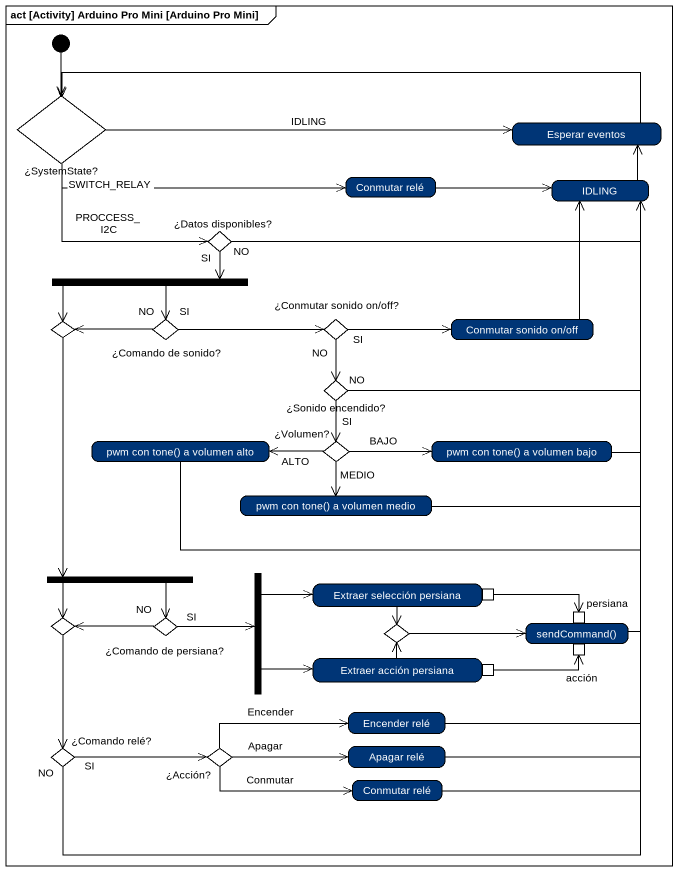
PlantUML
@startuml
mainframe act [Activity] Arduino Pro Mini [Arduino Pro Mini]
hide empty description
state "¿SystemState?" as SystemState <<choice>>
state "Esperar eventos" as Esperar_eventos #003576
state "Conmutar relé" as Conmutar_relé #003576
state IDLING #003576
state "¿Datos disponibles?" as Datos_disponibles <<choice>>
state fork1 <<fork>>
state "¿Comando de sonido?" as Comando_de_sonido <<choice>>
state "¿Conmutar sonido on/off?" as Conmutar_sonido_on_off <<choice>>
state "Conmutar sonido on/off" as Conmutar_sonido_on_off_2 #003576
state choice1 <<choice>>
state "¿Sonido encendido?" as Sonido_encendido <<choice>>
state "pwm con tone() a volumen alto" as pwm_con_tone_a_volumen_alto #003576
state "¿Volumen?" as Volumen <<choice>>
state "pwm con tone() a volumen bajo" as pwm_con_tone_a_volumen_bajo #003576
state "pwm con tone() a volumen medio" as pwm_con_tone_a_volumen_medio #003576
state fork2 <<fork>>
state fork3 <<fork>>
state choice2 <<choice>>
state "¿Comando de persiana?" as Comando_de_persiana <<choice>>
state "Extraer selección persiana" as Extraer_selección_persiana #003576 {
  state pin1 <<outputPin>>
}
state choice3 <<choice>>
state "sendCommand()" as sendCommand #003576 {
  state persiana <<inputPin>>
  state acción <<inputPin>>
}
state "Extraer acción persiana" as Extraer_acción_persiana #003576 {
  state pin2 <<outputPin>>
}
state "Encender relé" as Encender_relé #003576
state "¿Comando relé?" as Comando_relé <<choice>>
state "¿Acción?" as Acción <<choice>>
state "Apagar relé" as Apagar_relé #003576
state "Conmutar relé" as Conmutar_relé_2 #003576
[*] --> SystemState
SystemState -right-> Esperar_eventos : IDLING
SystemState -right-> Conmutar_relé : SWITCH_RELAY
SystemState --> Datos_disponibles : PROCCESS_I2C
Esperar_eventos -left-> SystemState
Conmutar_relé -right-> IDLING
IDLING -up-> Esperar_eventos
Datos_disponibles -right-> IDLING : NO
Datos_disponibles -left-> fork1 : SI
fork1 --> Comando_de_sonido
fork1 -left-> choice1
Comando_de_sonido -right-> Conmutar_sonido_on_off : SI
Comando_de_sonido -left-> choice1 : NO
Conmutar_sonido_on_off -right-> Conmutar_sonido_on_off_2 : SI
Conmutar_sonido_on_off --> Sonido_encendido : NO
Conmutar_sonido_on_off_2 -up-> IDLING
choice1 --> fork2
Sonido_encendido -up-> IDLING : NO
Sonido_encendido --> Volumen : SI
pwm_con_tone_a_volumen_alto -up-> IDLING
Volumen -left-> pwm_con_tone_a_volumen_alto : ALTO
Volumen -right-> pwm_con_tone_a_volumen_bajo : BAJO
Volumen --> pwm_con_tone_a_volumen_medio : MEDIO
pwm_con_tone_a_volumen_bajo -up-> IDLING
pwm_con_tone_a_volumen_medio -up-> IDLING
fork2 --> choice2
fork2 --> Comando_de_persiana
fork3 -right-> Extraer_selección_persiana
fork3 -right-> Extraer_acción_persiana
choice2 --> Comando_relé
Comando_de_persiana -right-> fork3 : SI
Comando_de_persiana -left-> choice2 : NO
Extraer_selección_persiana --> choice3
choice3 -right-> sendCommand
pin1 -right-> persiana
sendCommand -up-> IDLING
Extraer_acción_persiana -up-> choice3
pin2 -right-> acción
Encender_relé -up-> IDLING
Comando_relé -up-> IDLING : NO
Comando_relé -right-> Acción : SI
Acción -right-> Encender_relé : Encender
Acción -right-> Apagar_relé : Apagar
Acción -right-> Conmutar_relé_2 : Conmutar
Apagar_relé -up-> IDLING
Conmutar_relé_2 -up-> IDLING
@enduml
